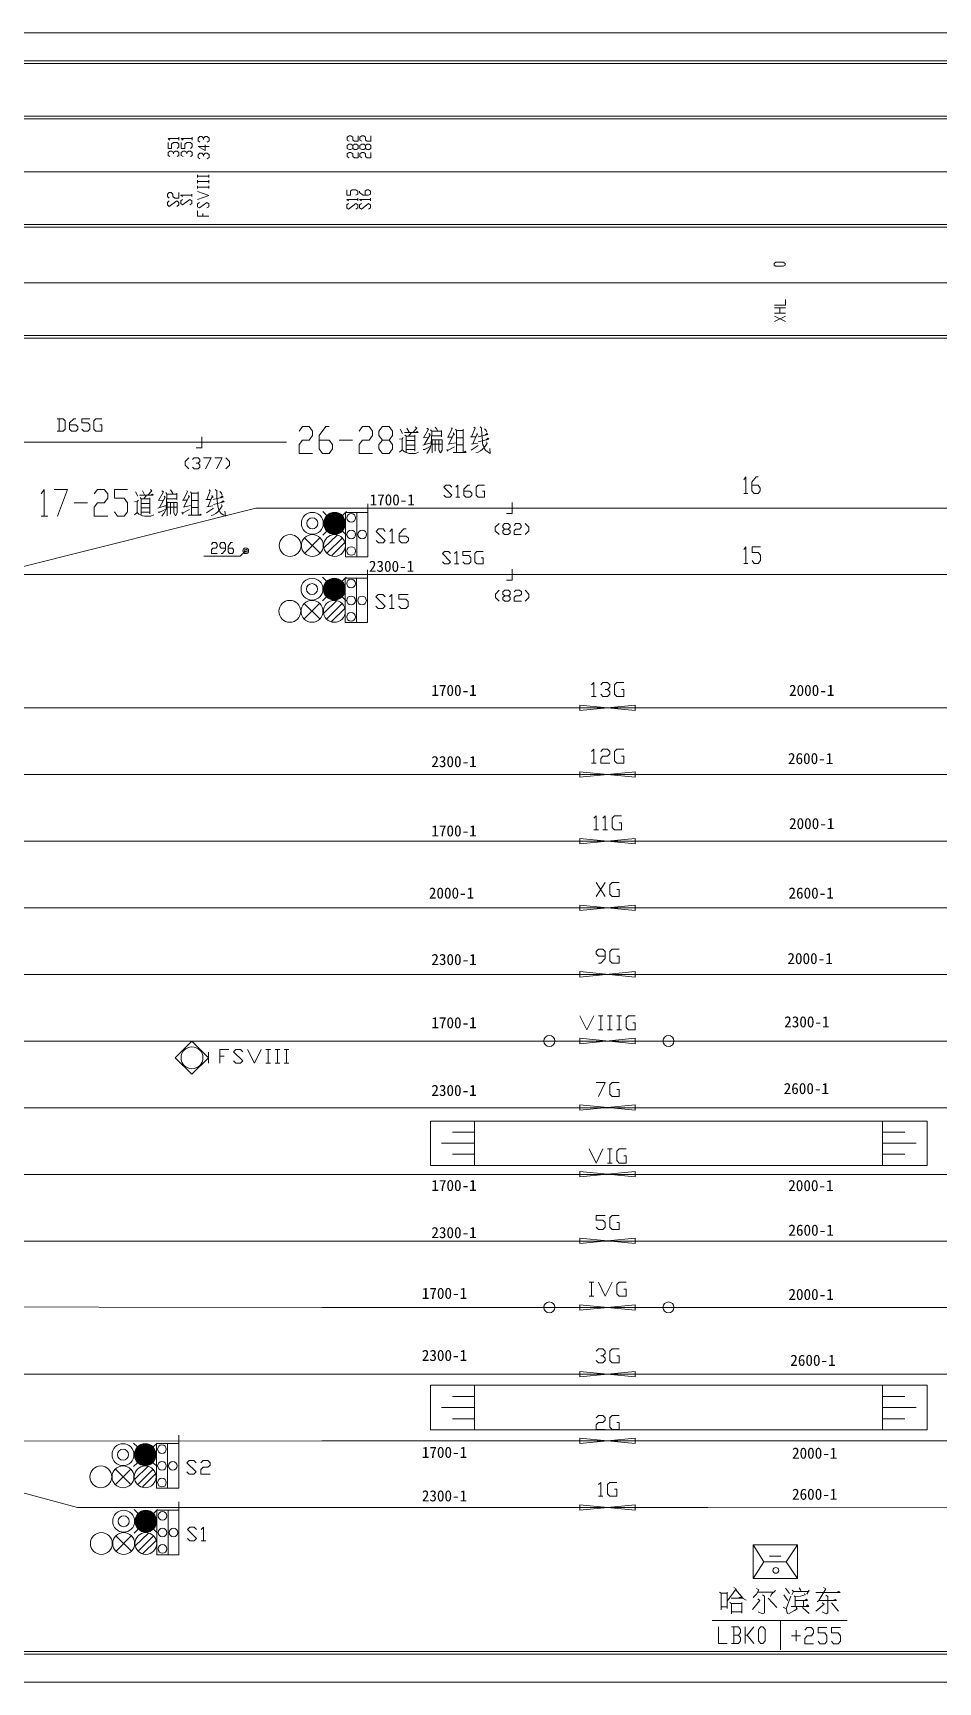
# Model space of a CAD drawing. Header units: millimetres. Extents: x 18 to 1853, y 466 to 763.
# Drawn here: x 687 to 850, y 466.2 to 763.2 of the extents above; entities that cross this region are included whole.
import ezdxf

# ---------------------------------------------------------------- set-up
doc = ezdxf.new("R2010")
doc.units = ezdxf.units.MM
doc.header["$MEASUREMENT"] = 0
doc.layers.add('1', color=7, linetype='Continuous')

msp = doc.modelspace()

# ---------------------------------------------------------------- linework, layer by layer
at = {"color": 255, "linetype": 'Continuous', "lineweight": 0}
for p, q in [((1852.6, 763.16), (18.35, 763.16)), ((18.35, 466.19), (1852.6, 466.19))]:
    msp.add_line(p, q, dxfattribs=at)
for points in [[(711.6, 743.88), (711.29, 744.14), (713.26, 744.14)], [(712.95, 742.37), (713.26, 742.63), (713.26, 743.15), (712.95, 743.41), (712.28, 743.41), (711.91, 743.15), (711.91, 742.37), (711.29, 742.37), (711.29, 743.41)], [(713.26, 743.88), (713.26, 744.4)], [(713.99, 743.88), (713.68, 744.14), (715.66, 744.14)], [(715.34, 742.37), (715.66, 742.63), (715.66, 743.15), (715.34, 743.41), (714.67, 743.41), (714.3, 743.15), (714.3, 742.37), (713.68, 742.37), (713.68, 743.41)], [(715.66, 743.88), (715.66, 744.4)], [(717.01, 743.51), (716.7, 743.72), (716.7, 744.24), (717.01, 744.5), (717.37, 744.5), (717.68, 744.24), (717.68, 743.98)], [(717.99, 742.99), (717.99, 742.01), (716.7, 742.73), (718.67, 742.73)], [(717.68, 744.24), (717.99, 744.5), (718.36, 744.5), (718.67, 744.24), (718.67, 743.72), (718.36, 743.51)], [(743.88, 743.67), (743.56, 743.88), (743.56, 744.4), (743.88, 744.66), (744.19, 744.66), (744.55, 744.4), (744.55, 743.88), (744.86, 743.67), (745.54, 743.67), (745.54, 744.66)], [(745.54, 742.37), (745.23, 742.16), (744.86, 742.16), (744.55, 742.37), (744.55, 742.89), (744.19, 743.15), (743.88, 743.15), (743.56, 742.89), (743.56, 742.37), (743.88, 742.16), (744.19, 742.16), (744.55, 742.37)], [(744.55, 742.89), (744.86, 743.15), (745.23, 743.15), (745.54, 742.89), (745.54, 742.37)], [(746.16, 743.67), (745.85, 743.88), (745.85, 744.4), (746.16, 744.66), (746.53, 744.66), (746.84, 744.4), (746.84, 743.88), (747.15, 743.67), (747.83, 743.67), (747.83, 744.66)], [(747.83, 742.37), (747.51, 742.16), (747.15, 742.16), (746.84, 742.37), (746.84, 742.89), (746.53, 743.15), (746.16, 743.15), (745.85, 742.89), (745.85, 742.37), (746.16, 742.16), (746.53, 742.16), (746.84, 742.37)], [(746.84, 742.89), (747.15, 743.15), (747.51, 743.15), (747.83, 742.89), (747.83, 742.37)], [(711.6, 740.91), (711.29, 741.12), (711.29, 741.64), (711.6, 741.9), (711.91, 741.9), (712.28, 741.64), (712.28, 741.38)], [(712.28, 741.64), (712.59, 741.9), (712.95, 741.9), (713.26, 741.64), (713.26, 741.12), (712.95, 740.91)], [(713.99, 740.91), (713.68, 741.12), (713.68, 741.64), (713.99, 741.9), (714.3, 741.9), (714.67, 741.64), (714.67, 741.38)], [(714.67, 741.64), (714.98, 741.9), (715.34, 741.9), (715.66, 741.64), (715.66, 741.12), (715.34, 740.91)], [(717.01, 740.5), (716.7, 740.76), (716.7, 741.23), (717.01, 741.49), (717.37, 741.49), (717.68, 741.23), (717.68, 740.97)], [(717.68, 741.23), (717.99, 741.49), (718.36, 741.49), (718.67, 741.23), (718.67, 740.76), (718.36, 740.5)], [(743.88, 740.65), (743.56, 740.91), (743.56, 741.38), (743.88, 741.64), (744.19, 741.64), (744.55, 741.38), (744.55, 740.91), (744.86, 740.65), (745.54, 740.65), (745.54, 741.64)], [(746.16, 740.65), (745.85, 740.91), (745.85, 741.38), (746.16, 741.64), (746.53, 741.64), (746.84, 741.38), (746.84, 740.91), (747.15, 740.65), (747.83, 740.65), (747.83, 741.64)], [(65.33, 738.16), (1837.58, 738.16), (65.33, 738.16)], [(716.59, 737.12), (716.59, 737.64)], [(716.59, 737.38), (718.62, 737.38)], [(716.59, 736.13), (716.59, 736.65)], [(718.62, 737.12), (718.62, 737.64)], [(718.62, 736.13), (718.62, 736.65)], [(711.5, 733.43), (711.19, 733.69), (711.19, 734.16), (711.5, 734.42), (711.86, 734.42), (712.17, 734.16), (712.17, 733.69), (712.54, 733.43), (713.21, 733.43), (713.21, 734.42)], [(713.89, 733.69), (713.58, 733.95), (715.6, 733.95)], [(715.6, 733.69), (715.6, 734.16)], [(716.59, 736.39), (718.62, 736.39)], [(716.59, 735.15), (716.59, 735.66)], [(716.59, 735.41), (718.62, 735.41)], [(716.59, 733.17), (718.62, 733.9), (716.59, 734.63)], [(718.62, 735.15), (718.62, 735.66)], [(745.12, 733.95), (745.49, 734.16), (745.49, 734.68), (745.12, 734.94), (744.45, 734.94), (744.14, 734.68), (744.14, 733.95), (743.46, 733.95), (743.46, 734.94)], [(746.79, 733.95), (746.79, 734.68), (747.1, 734.94), (747.41, 734.94), (747.77, 734.68), (747.77, 734.16), (747.41, 733.95), (746.42, 733.95), (745.75, 734.42), (745.75, 734.68)], [(712.85, 731.92), (713.21, 732.18), (713.21, 732.65), (712.85, 732.91), (711.5, 731.92), (711.19, 732.18), (711.19, 732.65), (711.5, 732.91)], [(715.24, 732.18), (715.6, 732.44), (715.6, 732.91), (715.24, 733.17), (713.89, 732.18), (713.58, 732.44), (713.58, 732.91), (713.89, 733.17)], [(718.25, 731.66), (718.62, 731.87), (718.62, 732.39), (718.25, 732.65), (716.95, 731.66), (716.59, 731.87), (716.59, 732.39), (716.95, 732.65)], [(718.62, 730.16), (716.59, 730.16), (716.59, 731.14)], [(717.58, 730.16), (717.58, 730.62)], [(743.77, 732.91), (743.46, 733.17), (745.49, 733.17)], [(745.12, 731.4), (745.49, 731.66), (745.49, 732.18), (745.12, 732.44), (743.77, 731.4), (743.46, 731.66), (743.46, 732.18), (743.77, 732.44)], [(745.49, 732.91), (745.49, 733.43)], [(746.11, 732.91), (745.75, 733.17), (747.77, 733.17)], [(747.41, 731.4), (747.77, 731.66), (747.77, 732.18), (747.41, 732.44), (746.11, 731.4), (745.75, 731.66), (745.75, 732.18), (746.11, 732.44)], [(747.77, 732.91), (747.77, 733.43)], [(822.41, 721.37), (822.09, 721.16), (820.74, 721.16), (820.43, 721.37), (820.43, 721.63), (820.74, 721.89), (822.09, 721.89), (822.41, 721.63), (822.41, 721.37)], [(65.33, 718.15), (1837.58, 718.15), (65.33, 718.15)], [(820.48, 714.15), (822.51, 714.15), (822.51, 715.19)], [(820.48, 713.68), (822.51, 713.68)], [(821.47, 712.69), (821.47, 713.68)], [(822.51, 712.69), (820.48, 712.69)], [(822.51, 711.19), (820.48, 712.17)], [(820.48, 711.19), (822.51, 712.17)], [(691.33, 691.44), (692.42, 691.44), (692.79, 691.8), (692.79, 693.31), (692.42, 693.67), (691.33, 693.67)], [(691.7, 693.67), (691.7, 691.44)], [(693.57, 692.58), (694.66, 692.58), (695.02, 692.22), (695.02, 691.8), (694.66, 691.44), (693.93, 691.44), (693.57, 691.8), (693.57, 692.94), (694.3, 693.67), (694.66, 693.67)], [(695.75, 691.8), (696.11, 691.44), (696.84, 691.44), (697.21, 691.8), (697.21, 692.58), (696.84, 692.94), (695.75, 692.94), (695.75, 693.67), (697.21, 693.67)], [(699.02, 692.58), (699.39, 692.58), (699.39, 691.44), (698.3, 691.44), (697.93, 691.8), (697.93, 693.31), (698.3, 693.67), (699.39, 693.67)], [(734.89, 691.44), (735.51, 692.27), (736.7, 692.27), (737.33, 691.44), (737.33, 690.66), (736.7, 689.83), (735.51, 689.83), (734.89, 689.05), (734.89, 687.43), (737.33, 687.43)], [(738.52, 689.83), (740.29, 689.83), (740.91, 689.05), (740.91, 688.27), (740.29, 687.43), (739.1, 687.43), (738.52, 688.27), (738.52, 690.66), (739.72, 692.27), (740.29, 692.27)], [(745.7, 691.44), (746.32, 692.27), (747.51, 692.27), (748.09, 691.44), (748.09, 690.66), (747.51, 689.83), (746.32, 689.83), (745.7, 689.05), (745.7, 687.43), (748.09, 687.43)], [(749.91, 687.43), (749.28, 688.27), (749.28, 689.05), (749.91, 689.83), (751.1, 689.83), (751.72, 690.66), (751.72, 691.44), (751.1, 692.27), (749.91, 692.27), (749.28, 691.44), (749.28, 690.66), (749.91, 689.83)], [(754.32, 692.01), (754.74, 691.28)], [(755.78, 692.22), (756.09, 692.01), (755.36, 691.23)], [(757.91, 692.01), (758.17, 691.8), (757.29, 690.24), (758.17, 690.29)], [(759.42, 692.16), (759.68, 691.8), (759.83, 691.49)], [(762.33, 692.06), (762.43, 691.85), (761.7, 690.35)], [(766.38, 692.16), (766.59, 692.01), (765.96, 690.4)], [(767.47, 692.22), (767.73, 692.01), (767.78, 690.86), (767.89, 689.77), (767.94, 689.36), (767.99, 688.99), (768.15, 688.68), (768.3, 688.27), (768.51, 687.95), (768.93, 687.64), (769.29, 687.43), (769.24, 688.32)], [(562.91, 689.46), (732.65, 689.46)], [(717.37, 690.45), (717.37, 688.47)], [(727.25, 689.46), (727.25, 689.46)], [(742.11, 689.83), (744.5, 689.83)], [(751.1, 689.83), (751.72, 689.05), (751.72, 688.27), (751.1, 687.43), (749.91, 687.43)], [(753.65, 690.29), (753.44, 690.09), (753.44, 688.11), (752.97, 687.64)], [(752.97, 690.03), (753.44, 690.09)], [(753.08, 691.8), (753.54, 691.02)], [(753.86, 691.23), (756.35, 691.23), (756.14, 691.38), (755.93, 691.23)], [(753.96, 690.76), (754.17, 690.55), (754.17, 687.69)], [(754.17, 690.55), (755.73, 690.55)], [(754.17, 689.77), (755.73, 689.77)], [(755.15, 691.23), (754.58, 690.55)], [(755.73, 690.76), (755.73, 687.85)], [(757.18, 688.94), (758.64, 689.36)], [(758.27, 691.02), (758.48, 690.81), (757.39, 688.99)], [(758.79, 691.44), (758.74, 689.88), (758.69, 689.46), (758.69, 689.05), (758.58, 688.68), (758.48, 688.37), (758.22, 687.9), (758.01, 687.59), (757.91, 687.43)], [(758.58, 691.7), (758.79, 691.44), (760.56, 691.44)], [(758.74, 690.03), (758.84, 689.88), (758.84, 687.54)], [(758.79, 690.61), (760.56, 690.61)], [(758.84, 689.88), (760.66, 689.88), (760.66, 688.01), (760.35, 687.54), (760.04, 688.01)], [(758.84, 689.1), (760.66, 689.1)], [(759.42, 689.88), (759.42, 687.85)], [(760.04, 689.88), (760.04, 688.11)], [(760.56, 691.59), (760.56, 690.45)], [(761.6, 690.35), (762.43, 690.35)], [(761.75, 689.1), (763.05, 689.36)], [(762.74, 690.97), (761.86, 689.1)], [(762.64, 691.18), (762.85, 690.81)], [(763.05, 691.8), (763.21, 691.59), (763.21, 687.59)], [(763.21, 691.59), (764.41, 691.59)], [(763.21, 690.24), (764.41, 690.24)], [(764.41, 688.99), (763.21, 688.99)], [(764.41, 691.8), (764.41, 687.59)], [(765.76, 690.4), (766.74, 690.45)], [(765.96, 689.1), (767.06, 689.31)], [(766.95, 690.97), (766.17, 689.15)], [(768.62, 689.51), (768.77, 689.31), (768.46, 688.79), (768.2, 688.53), (767.94, 688.21), (767.58, 687.9), (767.16, 687.69), (766.74, 687.54)], [(766.9, 691.12), (767.06, 690.76)], [(767.11, 690.45), (768.88, 690.86), (768.67, 691.02), (768.41, 690.76)], [(767.11, 689.51), (769.08, 689.98), (768.88, 690.19), (768.51, 689.83)], [(768.3, 691.85), (768.56, 691.59), (768.72, 691.28)], [(715.03, 686.66), (714.36, 685.98), (714.36, 685.3), (715.03, 684.68)], [(715.71, 686.34), (716.02, 686.66), (716.7, 686.66), (717.01, 686.34), (717.01, 685.98), (716.7, 685.67), (716.38, 685.67)], [(717.37, 688.47), (716.38, 688.47)], [(717.68, 686.66), (719.03, 686.66), (718.05, 684.68)], [(719.71, 686.66), (721.01, 686.66), (720.02, 684.68)], [(721.68, 686.66), (722.36, 685.98), (722.36, 685.3), (721.68, 684.68)], [(753.44, 688.11), (753.75, 687.85), (754.01, 687.64), (754.37, 687.54), (754.74, 687.43), (755.88, 687.43), (756.4, 687.64)], [(754.17, 688.94), (755.73, 688.94)], [(754.17, 688.16), (755.73, 688.16)], [(757.75, 688.27), (757.23, 688.16), (757.39, 688.06), (758.48, 688.68)], [(761.5, 688.16), (761.7, 687.85)], [(761.6, 687.95), (762.85, 688.63)], [(762.64, 687.59), (764.98, 687.59), (764.82, 687.85), (764.61, 687.59)], [(765.86, 688.01), (767.11, 688.89)], [(716.7, 685.67), (717.01, 685.3), (717.01, 684.99), (716.7, 684.68), (716.02, 684.68), (715.71, 684.99)], [(814.97, 682.71), (815.34, 683.23), (815.34, 680.21)], [(816.43, 681.72), (817.57, 681.72), (817.94, 681.2), (817.94, 680.73), (817.57, 680.21), (816.85, 680.21), (816.43, 680.73), (816.43, 682.24), (817.21, 683.23), (817.57, 683.23)], [(688.42, 680.16), (688.99, 680.94), (688.99, 676.16)], [(690.81, 680.94), (693.2, 680.94), (691.38, 676.16)], [(697.99, 680.16), (698.61, 680.94), (699.8, 680.94), (700.43, 680.16), (700.43, 679.38), (699.8, 678.55), (698.61, 678.55), (697.99, 677.77), (697.99, 676.16), (700.43, 676.16)], [(701.62, 676.94), (702.19, 676.16), (703.39, 676.16), (704.01, 676.94), (704.01, 678.55), (703.39, 679.38), (701.62, 679.38), (701.62, 680.94), (704.01, 680.94)], [(705.42, 680.52), (705.83, 679.74)], [(706.14, 679.95), (708.64, 679.95), (708.48, 680.11), (708.22, 679.95)], [(706.66, 680.68), (707.03, 680)], [(708.12, 680.94), (708.38, 680.68), (707.65, 679.95)], [(710.2, 680.68), (710.46, 680.52), (709.57, 678.96), (710.46, 679.02)], [(711.08, 680.11), (711.03, 678.6), (711.03, 678.18), (710.98, 677.77), (710.93, 677.4), (710.77, 677.04), (710.51, 676.62), (710.3, 676.31), (710.2, 676.16)], [(710.87, 680.42), (711.08, 680.11), (712.9, 680.11)], [(711.71, 680.89), (711.97, 680.52), (712.17, 680.21)], [(712.9, 680.26), (712.9, 679.12)], [(714.67, 680.78), (714.77, 680.52), (714.04, 679.02)], [(715.34, 680.52), (715.5, 680.26), (715.5, 676.31)], [(715.5, 680.26), (716.7, 680.26)], [(716.7, 680.52), (716.7, 676.31)], [(718.67, 680.89), (718.88, 680.68), (718.25, 679.12)], [(719.76, 680.94), (720.07, 680.68), (720.07, 679.54), (720.18, 678.44), (720.23, 678.03), (720.33, 677.72), (720.44, 677.35), (720.64, 676.94), (720.8, 676.68), (721.22, 676.36), (721.63, 676.16), (721.53, 677.04)], [(720.64, 680.57), (720.9, 680.26), (721.01, 679.95)], [(760.93, 679.91), (761.29, 679.55), (762.02, 679.55), (762.38, 679.91), (760.93, 681.36), (761.29, 681.73), (762.02, 681.73), (762.38, 681.36)], [(763.11, 681.36), (763.47, 681.73), (763.47, 679.55)], [(764.57, 680.64), (765.66, 680.64), (766.02, 680.27), (766.02, 679.91), (765.66, 679.55), (764.93, 679.55), (764.57, 679.91), (764.57, 681), (765.29, 681.73), (765.66, 681.73)], [(767.89, 680.64), (768.26, 680.64), (768.26, 679.55), (767.16, 679.55), (766.8, 679.91), (766.8, 681.36), (767.16, 681.73), (768.26, 681.73)], [(814.97, 680.21), (815.7, 680.21)], [(683.59, 666.65), (727.09, 677.61)], [(694.4, 678.55), (696.79, 678.55)], [(705.99, 679.02), (705.73, 678.81), (705.73, 676.83), (705.26, 676.36)], [(705.26, 678.7), (705.73, 678.81)], [(706.25, 679.48), (706.46, 679.28), (706.46, 676.42)], [(706.46, 679.28), (708.02, 679.28)], [(706.46, 678.44), (708.02, 678.44)], [(706.46, 677.66), (708.02, 677.66)], [(707.44, 679.95), (706.92, 679.28)], [(708.02, 679.43), (708.02, 676.57)], [(709.47, 677.61), (710.93, 678.08)], [(710.09, 676.99), (709.52, 676.88), (709.68, 676.78), (710.77, 677.35)], [(710.61, 679.74), (710.77, 679.54), (709.73, 677.72)], [(711.03, 678.76), (711.13, 678.6), (711.13, 676.21)], [(711.08, 679.28), (712.85, 679.28)], [(711.13, 678.6), (712.95, 678.6), (712.95, 676.73), (712.64, 676.21), (712.33, 676.73)], [(711.13, 677.77), (712.95, 677.77)], [(711.71, 678.6), (711.71, 676.52)], [(712.33, 678.6), (712.33, 676.83)], [(713.89, 679.02), (714.72, 679.02)], [(713.89, 676.68), (715.14, 677.35)], [(714.1, 677.77), (715.34, 678.08)], [(715.08, 679.69), (714.15, 677.82)], [(714.98, 679.85), (715.14, 679.54)], [(715.5, 678.96), (716.7, 678.96)], [(716.7, 677.72), (715.5, 677.72)], [(718.1, 679.12), (719.03, 679.12)], [(718.2, 676.73), (719.45, 677.61)], [(718.25, 677.82), (719.35, 678.03)], [(719.24, 679.69), (718.51, 677.87)], [(720.9, 678.24), (721.06, 678.03), (720.75, 677.51), (720.49, 677.2), (720.23, 676.94), (719.87, 676.62), (719.45, 676.36), (719.03, 676.26)], [(719.19, 679.85), (719.4, 679.48)], [(719.4, 679.12), (721.22, 679.54), (721.01, 679.74), (720.7, 679.43)], [(719.45, 678.24), (721.37, 678.7), (721.22, 678.91), (720.8, 678.55)], [(727.09, 677.61), (727.09, 677.61)], [(727.09, 677.61), (753.7, 677.61)], [(747.25, 678.34), (747.25, 678.34)], [(747.25, 676.36), (747.25, 678.34)], [(753.7, 677.61), (957.17, 677.61)], [(763.11, 679.55), (763.84, 679.55)], [(773.24, 678.6), (773.24, 676.62)], [(790.44, 677.61), (790.44, 677.61)], [(688.42, 676.16), (689.62, 676.16)], [(705.73, 676.83), (706.04, 676.52), (706.35, 676.36), (706.66, 676.21), (707.03, 676.16), (708.22, 676.16), (708.74, 676.36)], [(706.46, 676.88), (708.02, 676.88)], [(713.78, 676.88), (713.99, 676.52)], [(714.93, 676.31), (717.27, 676.31), (717.16, 676.52), (716.95, 676.31)], [(739.15, 676.99), (739.87, 676.26)], [(743.41, 676.99), (742.68, 676.26)], [(743.25, 668.83), (743.25, 676.83)], [(743.25, 676.83), (745.28, 676.83)], [(745.28, 676.83), (747.25, 676.83)], [(745.28, 668.83), (745.28, 676.83)], [(745.28, 676.83), (745.28, 668.83)], [(747.25, 676.83), (747.25, 668.83)], [(770.9, 674.81), (770.23, 674.18), (770.23, 673.51), (770.9, 672.83)], [(771.89, 672.83), (771.58, 673.14), (771.58, 673.51), (771.89, 673.82), (772.57, 673.82), (772.93, 674.18), (772.93, 674.49), (772.57, 674.81), (771.89, 674.81), (771.58, 674.49), (771.58, 674.18), (771.89, 673.82)], [(773.24, 676.62), (772.25, 676.62)], [(773.6, 674.49), (773.92, 674.81), (774.59, 674.81), (774.9, 674.49), (774.9, 674.18), (774.59, 673.82), (773.92, 673.82), (773.6, 673.51), (773.6, 672.83), (774.9, 672.83)], [(775.58, 674.81), (776.26, 674.18), (776.26, 673.51), (775.58, 672.83)], [(719.09, 671.06), (719.35, 671.38), (719.87, 671.38), (720.13, 671.06), (720.13, 670.7), (719.87, 670.39), (719.35, 670.39), (719.09, 670.08), (719.09, 669.4), (720.13, 669.4)], [(720.85, 669.4), (721.11, 669.4), (721.63, 670.08), (721.63, 671.06), (721.37, 671.38), (720.85, 671.38), (720.59, 671.06), (720.59, 670.7), (720.85, 670.39), (721.63, 670.39)], [(722.1, 670.39), (722.88, 670.39), (723.09, 670.08), (723.09, 669.71), (722.88, 669.4), (722.36, 669.4), (722.1, 669.71), (722.1, 670.7), (722.62, 671.38), (722.88, 671.38)], [(735.87, 672.26), (738.68, 669.5)], [(738.63, 672.26), (735.92, 669.5)], [(739.87, 673.45), (739.15, 672.73)], [(742.68, 673.45), (743.41, 672.73)], [(748.76, 671.74), (749.18, 671.32), (750.01, 671.32), (750.42, 671.74), (748.76, 673.4), (749.18, 673.87), (750.01, 673.87), (750.42, 673.4)], [(751.26, 673.4), (751.67, 673.87), (751.67, 671.32)], [(751.26, 671.32), (752.09, 671.32)], [(752.92, 672.57), (754.17, 672.57), (754.58, 672.16), (754.58, 671.74), (754.17, 671.32), (753.34, 671.32), (752.92, 671.74), (752.92, 672.99), (753.75, 673.87), (754.17, 673.87)], [(772.57, 673.82), (772.93, 673.51), (772.93, 673.14), (772.57, 672.83), (771.89, 672.83)], [(724.28, 668.93), (717.73, 668.93)], [(725.27, 669.92), (724.28, 668.93)], [(745.28, 668.83), (743.25, 668.83)], [(747.25, 668.83), (745.28, 668.83)], [(760.72, 667.9), (761.08, 667.54), (761.81, 667.54), (762.17, 667.9), (760.72, 669.41), (761.08, 669.78), (761.81, 669.78), (762.17, 669.41)], [(762.9, 669.41), (763.27, 669.78), (763.27, 667.54)], [(764.36, 667.9), (764.72, 667.54), (765.45, 667.54), (765.81, 667.9), (765.81, 668.63), (765.45, 669.05), (764.36, 669.05), (764.36, 669.78), (765.81, 669.78)], [(767.68, 668.63), (768.05, 668.63), (768.05, 667.54), (766.9, 667.54), (766.54, 667.9), (766.54, 669.41), (766.9, 669.78), (768.05, 669.78)], [(814.97, 670.13), (815.34, 670.65), (815.34, 667.63)], [(816.48, 668.15), (816.85, 667.63), (817.57, 667.63), (817.99, 668.15), (817.99, 669.14), (817.57, 669.61), (816.48, 669.61), (816.48, 670.65), (817.99, 670.65)], [(682.08, 665.61), (753.7, 665.61)], [(747.2, 666.49), (747.2, 666.49)], [(747.2, 664.52), (747.2, 666.49)], [(753.7, 665.61), (991.06, 665.61)], [(762.9, 667.54), (763.63, 667.54)], [(773.24, 666.59), (773.24, 664.62)], [(790.44, 665.61), (790.44, 665.61)], [(814.97, 667.63), (815.7, 667.63)], [(739.1, 665.14), (739.82, 664.41)], [(743.36, 665.14), (742.63, 664.41)], [(743.2, 656.98), (743.2, 664.98)], [(743.2, 664.98), (745.23, 664.98)], [(745.23, 664.98), (747.2, 664.98)], [(745.23, 656.98), (745.23, 664.98)], [(745.23, 664.98), (745.23, 656.98)], [(747.2, 664.98), (747.2, 656.98)], [(770.95, 662.8), (770.28, 662.12), (770.28, 661.5), (770.95, 660.83)], [(771.94, 660.83), (771.58, 661.14), (771.58, 661.5), (771.94, 661.81), (772.62, 661.81), (772.93, 662.12), (772.93, 662.49), (772.62, 662.8), (771.94, 662.8), (771.58, 662.49), (771.58, 662.12), (771.94, 661.81)], [(773.24, 664.62), (772.25, 664.62)], [(773.6, 662.49), (773.92, 662.8), (774.59, 662.8), (774.96, 662.49), (774.96, 662.12), (774.59, 661.81), (773.92, 661.81), (773.6, 661.5), (773.6, 660.83), (774.96, 660.83)], [(775.58, 662.8), (776.26, 662.12), (776.26, 661.5), (775.58, 660.83)], [(735.82, 660.41), (738.63, 657.65)], [(738.58, 660.41), (735.87, 657.71)], [(739.82, 661.6), (739.1, 660.88)], [(742.63, 661.6), (743.36, 660.88)], [(748.71, 659.94), (749.13, 659.53), (749.96, 659.53), (750.37, 659.94), (748.71, 661.6), (749.13, 662.02), (749.96, 662.02), (750.37, 661.6)], [(751.2, 661.6), (751.62, 662.02), (751.62, 659.53)], [(751.2, 659.53), (752.04, 659.53)], [(752.87, 659.94), (753.28, 659.53), (754.11, 659.53), (754.53, 659.94), (754.53, 660.77), (754.11, 661.19), (752.87, 661.19), (752.87, 662.02), (754.53, 662.02)], [(772.62, 661.81), (772.93, 661.5), (772.93, 661.14), (772.62, 660.83), (771.94, 660.83)], [(745.23, 656.98), (743.2, 656.98)], [(747.2, 656.98), (745.23, 656.98)], [(787.53, 645.75), (787.95, 646.17), (787.95, 643.67)], [(789.2, 645.75), (789.61, 646.17), (790.44, 646.17), (790.86, 645.75), (790.86, 645.34), (790.44, 644.92), (790.03, 644.92)], [(790.44, 644.92), (790.86, 644.51), (790.86, 644.09), (790.44, 643.67), (789.61, 643.67), (789.2, 644.09)], [(792.94, 644.92), (793.35, 644.92), (793.35, 643.67), (792.11, 643.67), (791.69, 644.09), (791.69, 645.75), (792.11, 646.17), (793.35, 646.17)], [(623.87, 641.65), (753.7, 641.65)], [(753.7, 641.65), (1038.4, 641.65)], [(785.45, 641.13), (785.45, 642.12)], [(785.45, 642.12), (795.43, 641.13)], [(795.43, 642.12), (785.45, 641.13)], [(787.53, 643.67), (788.36, 643.67)], [(790.44, 641.65), (790.44, 641.65)], [(795.43, 641.13), (795.43, 642.12)], [(787.53, 633.75), (787.95, 634.16), (787.95, 631.67)], [(789.2, 633.75), (789.61, 634.16), (790.44, 634.16), (790.86, 633.75), (790.86, 633.33), (790.44, 632.92), (789.61, 632.92), (789.2, 632.5), (789.2, 631.67), (790.86, 631.67)], [(792.94, 632.92), (793.35, 632.92), (793.35, 631.67), (792.11, 631.67), (791.69, 632.08), (791.69, 633.75), (792.11, 634.16), (793.35, 634.16)], [(668, 629.64), (753.7, 629.64)], [(753.7, 629.64), (1074.32, 629.64)], [(785.45, 629.12), (785.45, 630.11)], [(785.45, 630.11), (795.43, 629.12)], [(795.43, 630.11), (785.45, 629.12)], [(787.53, 631.67), (788.36, 631.67)], [(790.44, 629.64), (790.44, 629.64)], [(795.43, 629.12), (795.43, 630.11)], [(787.95, 621.74), (788.36, 622.16), (788.36, 619.66)], [(789.61, 621.74), (790.03, 622.16), (790.03, 619.66)], [(792.52, 620.91), (792.94, 620.91), (792.94, 619.66), (791.69, 619.66), (791.28, 620.08), (791.28, 621.74), (791.69, 622.16), (792.94, 622.16)], [(785.45, 617.12), (785.45, 618.1)], [(785.45, 618.1), (795.43, 617.12)], [(795.43, 618.1), (785.45, 617.12)], [(787.95, 619.66), (788.78, 619.66)], [(789.61, 619.66), (790.44, 619.66)], [(795.43, 617.12), (795.43, 618.1)], [(629.43, 617.64), (753.7, 617.64)], [(753.7, 617.64), (1108.98, 617.64)], [(790.44, 617.64), (790.44, 617.64)], [(788.36, 607.66), (790.03, 610.15)], [(788.36, 610.15), (790.03, 607.66)], [(792.11, 608.9), (792.52, 608.9), (792.52, 607.66), (791.28, 607.66), (790.86, 608.07), (790.86, 609.74), (791.28, 610.15), (792.52, 610.15)], [(785.45, 605.11), (785.45, 606.1)], [(785.45, 606.1), (795.43, 605.11)], [(795.43, 606.1), (785.45, 605.11)], [(795.43, 605.11), (795.43, 606.1)], [(790.44, 605.63), (790.44, 605.63)], [(788.78, 595.65), (789.2, 595.65), (790.03, 596.48), (790.03, 597.73), (789.61, 598.15), (788.78, 598.15), (788.36, 597.73), (788.36, 597.32), (788.78, 596.9), (790.03, 596.9)], [(792.11, 596.9), (792.52, 596.9), (792.52, 595.65), (791.28, 595.65), (790.86, 596.07), (790.86, 597.73), (791.28, 598.15), (792.52, 598.15)], [(785.45, 593.11), (785.45, 594.14)], [(785.45, 594.14), (795.43, 593.11)], [(795.43, 594.14), (785.45, 593.11)], [(795.43, 593.11), (795.43, 594.14)], [(534.12, 593.63), (753.7, 593.63)], [(753.7, 593.63), (1096.97, 593.63)], [(790.44, 593.63), (790.44, 593.63)], [(785.45, 586.14), (786.7, 583.65), (787.95, 586.14)], [(788.78, 586.14), (789.61, 586.14)], [(789.2, 586.14), (789.2, 583.65)], [(790.44, 586.14), (791.28, 586.14)], [(790.86, 586.14), (790.86, 583.65)], [(792.11, 586.14), (792.94, 586.14)], [(792.52, 586.14), (792.52, 583.65)], [(795.02, 584.89), (795.43, 584.89), (795.43, 583.65), (794.19, 583.65), (793.77, 584.06), (793.77, 585.73), (794.19, 586.14), (795.43, 586.14)], [(795.43, 582.14), (785.45, 581.1)], [(785.45, 582.14), (795.43, 581.1)], [(785.45, 581.1), (785.45, 582.14)], [(788.78, 583.65), (789.61, 583.65)], [(790.44, 583.65), (791.28, 583.65)], [(792.11, 583.65), (792.94, 583.65)], [(795.43, 581.1), (795.43, 582.14)], [(712.59, 578.61), (715.6, 581.62)], [(715.6, 581.62), (718.57, 578.61)], [(718.57, 579.64), (718.57, 579.64)], [(718.57, 577.62), (718.57, 579.64)], [(720.59, 577.62), (720.59, 580.11), (722.26, 580.11)], [(723.09, 578.03), (723.5, 577.62), (724.33, 577.62), (724.75, 578.03), (723.09, 579.7), (723.5, 580.11), (724.33, 580.11), (724.75, 579.7)], [(725.58, 580.11), (726.83, 577.62), (728.08, 580.11)], [(728.91, 580.11), (729.74, 580.11)], [(729.32, 580.11), (729.32, 577.62)], [(730.57, 580.11), (731.4, 580.11)], [(730.99, 580.11), (730.99, 577.62)], [(732.23, 580.11), (733.07, 580.11)], [(732.65, 580.11), (732.65, 577.62)], [(790.44, 581.62), (790.44, 581.62)], [(715.6, 575.64), (712.59, 578.61)], [(718.57, 578.61), (715.6, 575.64)], [(720.59, 578.87), (721.42, 578.87)], [(728.91, 577.62), (729.74, 577.62)], [(730.57, 577.62), (731.4, 577.62)], [(732.23, 577.62), (733.07, 577.62)], [(788.36, 574.14), (790.03, 574.14), (788.78, 571.64)], [(792.11, 572.89), (792.52, 572.89), (792.52, 571.64), (791.28, 571.64), (790.86, 572.06), (790.86, 573.72), (791.28, 574.14), (792.52, 574.14)], [(573.56, 569.61), (753.7, 569.61)], [(753.7, 569.61), (921.36, 569.61)], [(785.45, 569.15), (785.45, 570.13)], [(785.45, 570.13), (795.43, 569.15)], [(795.43, 570.13), (785.45, 569.15)], [(790.44, 569.61), (790.44, 569.61)], [(795.43, 569.15), (795.43, 570.13)], [(787.12, 562.18), (788.36, 559.64), (789.61, 562.18)], [(790.44, 562.18), (791.28, 562.18)], [(790.86, 562.18), (790.86, 559.64)], [(793.35, 560.93), (793.77, 560.93), (793.77, 559.64), (792.52, 559.64), (792.11, 560.1), (792.11, 561.77), (792.52, 562.18), (793.77, 562.18)], [(790.44, 559.64), (791.28, 559.64)], [(785.45, 557.14), (785.45, 558.13)], [(785.45, 558.13), (795.43, 557.14)], [(795.43, 558.13), (785.45, 557.14)], [(790.44, 557.61), (790.44, 557.61)], [(795.43, 557.14), (795.43, 558.13)], [(788.36, 548.1), (788.78, 547.68), (789.61, 547.68), (790.03, 548.1), (790.03, 548.93), (789.61, 549.34), (788.36, 549.34), (788.36, 550.18), (790.03, 550.18)], [(792.11, 548.93), (792.52, 548.93), (792.52, 547.68), (791.28, 547.68), (790.86, 548.1), (790.86, 549.76), (791.28, 550.18), (792.52, 550.18)], [(603.6, 545.6), (738.99, 545.6)], [(738.99, 545.6), (748.97, 545.6)], [(748.97, 545.6), (753.7, 545.6)], [(753.7, 545.6), (798.5, 545.6)], [(785.45, 545.14), (785.45, 546.12)], [(785.45, 546.12), (795.43, 545.14)], [(795.43, 546.12), (785.45, 545.14)], [(790.44, 545.6), (790.44, 545.6)], [(795.43, 545.14), (795.43, 546.12)], [(798.5, 545.6), (808.48, 545.6)], [(808.48, 545.6), (972.35, 545.6)], [(787.12, 538.17), (787.95, 538.17)], [(787.53, 538.17), (787.53, 535.68)], [(788.78, 538.17), (790.03, 535.68), (791.28, 538.17)], [(793.35, 536.92), (793.77, 536.92), (793.77, 535.68), (792.52, 535.68), (792.11, 536.09), (792.11, 537.76), (792.52, 538.17), (793.77, 538.17)], [(787.12, 535.68), (787.95, 535.68)], [(795.43, 534.12), (785.45, 533.13)], [(785.45, 534.12), (795.43, 533.13)], [(785.45, 533.13), (785.45, 534.12)], [(790.44, 533.65), (790.44, 533.65)], [(795.43, 533.13), (795.43, 534.12)], [(788.36, 525.75), (788.78, 526.17), (789.61, 526.17), (790.03, 525.75), (790.03, 525.33), (789.61, 524.92), (789.2, 524.92)], [(792.11, 524.92), (792.52, 524.92), (792.52, 523.67), (791.28, 523.67), (790.86, 524.09), (790.86, 525.75), (791.28, 526.17), (792.52, 526.17)], [(789.61, 524.92), (790.03, 524.5), (790.03, 524.09), (789.61, 523.67), (788.78, 523.67), (788.36, 524.09)], [(627.77, 521.64), (738.99, 521.64)], [(738.99, 521.64), (748.97, 521.64)], [(748.97, 521.64), (753.7, 521.64)], [(753.7, 521.64), (798.5, 521.64)], [(785.45, 521.12), (785.45, 522.11)], [(785.45, 522.11), (795.43, 521.12)], [(795.43, 522.11), (785.45, 521.12)], [(790.44, 521.64), (790.44, 521.64)], [(795.43, 521.12), (795.43, 522.11)], [(798.5, 521.64), (808.48, 521.64)], [(808.48, 521.64), (943.24, 521.64)], [(788.36, 513.74), (788.78, 514.16), (789.61, 514.16), (790.03, 513.74), (790.03, 513.33), (789.61, 512.91), (788.78, 512.91), (788.36, 512.5), (788.36, 511.67), (790.03, 511.67)], [(792.11, 512.91), (792.52, 512.91), (792.52, 511.67), (791.28, 511.67), (790.86, 512.08), (790.86, 513.74), (791.28, 514.16), (792.52, 514.16)], [(650.85, 509.59), (738.99, 509.64)], [(653.91, 508.65), (694.97, 497.63)], [(705.05, 509.22), (705.78, 508.55)], [(709.32, 509.22), (708.59, 508.55)], [(709.21, 501.11), (709.21, 509.12)], [(709.21, 509.12), (711.19, 509.12)], [(711.19, 509.12), (713.21, 509.12)], [(711.19, 501.11), (711.19, 509.12)], [(711.19, 509.12), (711.19, 501.11)], [(713.21, 510.63), (713.21, 510.63)], [(713.21, 508.6), (713.21, 510.63)], [(713.21, 509.12), (713.21, 501.11)], [(738.99, 509.64), (748.97, 509.64)], [(748.97, 509.64), (753.7, 509.64)], [(753.7, 509.64), (798.5, 509.64)], [(785.45, 509.12), (785.45, 510.11)], [(785.45, 510.11), (795.43, 509.12)], [(795.43, 510.11), (785.45, 509.12)], [(790.44, 509.64), (790.44, 509.64)], [(795.43, 509.12), (795.43, 510.11)], [(798.5, 509.64), (808.48, 509.64)], [(808.48, 509.64), (932.74, 509.64)], [(705.78, 505.69), (705.05, 505.01)], [(708.59, 505.69), (709.32, 505.01)], [(714.67, 504.03), (715.08, 503.61), (715.92, 503.61), (716.33, 504.03), (714.67, 505.69), (715.08, 506.1), (715.92, 506.1), (716.33, 505.69)], [(717.21, 505.69), (717.63, 506.1), (718.46, 506.1), (718.88, 505.69), (718.88, 505.27), (718.46, 504.86), (717.63, 504.86), (717.21, 504.44), (717.21, 503.61), (718.88, 503.61)], [(701.83, 504.55), (704.59, 501.79)], [(704.53, 504.49), (701.83, 501.79)], [(788.78, 501.74), (789.2, 502.15), (789.2, 499.66)], [(791.69, 500.91), (792.11, 500.91), (792.11, 499.66), (790.86, 499.66), (790.44, 500.08), (790.44, 501.74), (790.86, 502.15), (792.11, 502.15)], [(711.19, 501.11), (709.21, 501.11)], [(713.21, 501.11), (711.19, 501.11)], [(788.78, 499.66), (789.61, 499.66)], [(694.97, 497.63), (694.97, 497.63)], [(694.97, 497.63), (738.99, 497.63)], [(705.16, 497.27), (705.88, 496.54)], [(709.42, 497.27), (708.69, 496.54)], [(709.26, 489.11), (709.26, 497.11)], [(709.26, 497.11), (711.29, 497.11)], [(711.29, 497.11), (713.26, 497.11)], [(711.29, 489.11), (711.29, 497.11)], [(711.29, 497.11), (711.29, 489.11)], [(713.26, 498.62), (713.26, 498.62)], [(713.26, 496.65), (713.26, 498.62)], [(713.26, 497.11), (713.26, 489.11)], [(738.99, 497.63), (748.97, 497.63)], [(748.97, 497.63), (753.7, 497.63)], [(753.7, 497.63), (798.5, 497.63)], [(785.45, 497.11), (785.45, 498.1)], [(785.45, 498.1), (795.43, 497.11)], [(795.43, 498.1), (785.45, 497.11)], [(790.44, 497.63), (790.44, 497.63)], [(795.43, 497.11), (795.43, 498.1)], [(798.5, 497.63), (808.48, 497.63)], [(808.48, 497.63), (981.49, 497.58)], [(705.88, 493.73), (705.16, 493.01)], [(708.69, 493.73), (709.42, 493.01)], [(714.77, 492.02), (715.19, 491.6), (716.02, 491.6), (716.44, 492.02), (714.77, 493.68), (715.19, 494.1), (716.02, 494.1), (716.44, 493.68)], [(717.27, 493.68), (717.68, 494.1), (717.68, 491.6)], [(701.88, 492.54), (704.69, 489.78)], [(704.64, 492.54), (701.94, 489.78)], [(717.27, 491.6), (718.1, 491.6)], [(818.61, 487.86), (816.64, 490.88)], [(816.64, 490.88), (816.64, 484.85)], [(824.64, 490.88), (816.64, 490.88)], [(824.64, 490.88), (822.61, 487.86)], [(824.64, 484.85), (824.64, 490.88)], [(711.29, 489.11), (709.26, 489.11)], [(713.26, 489.11), (711.29, 489.11)], [(816.64, 484.85), (818.61, 487.86)], [(822.61, 487.86), (818.61, 487.86)], [(821.63, 488.85), (819.6, 488.85)], [(824.64, 484.85), (822.61, 487.86)], [(816.64, 484.85), (824.64, 484.85)], [(810.61, 482.4), (810.92, 482.2), (810.92, 479.18)], [(810.92, 482.2), (812.01, 482.2)], [(813.21, 483.24), (813.62, 482.98), (812.01, 480.74)], [(812.01, 482.4), (812.01, 479.44)], [(812.69, 481.31), (814.61, 481.31), (814.35, 481.47), (814.04, 481.31)], [(813.52, 482.82), (814.87, 481.21), (815.39, 480.95)], [(817.52, 481.16), (817.88, 480.9), (816.53, 479.23)], [(817.26, 483.03), (817.68, 482.82), (817.26, 482.04), (816.64, 481.42)], [(817.47, 482.4), (820.43, 482.4)], [(818.35, 481.89), (818.72, 481.63), (818.72, 478.66), (818.35, 478.46), (817.57, 478.82)], [(819.34, 481.31), (820.9, 479.6)], [(820.69, 482.66), (819.96, 482.04), (819.76, 481.57)], [(822.2, 481.89), (822.56, 481.37), (822.93, 480.9)], [(822.51, 483.08), (823.19, 482.15)], [(822.61, 479.39), (823.45, 481.63)], [(823.71, 482.72), (823.91, 482.51), (823.65, 481.89)], [(823.91, 482.51), (826.62, 482.51)], [(825.89, 482.15), (826.04, 481.89), (825.16, 481.68), (824.23, 481.52), (824.02, 481.73)], [(824.23, 481.52), (824.23, 479.81)], [(824.23, 480.9), (826.46, 480.9), (826.25, 481.11), (825.99, 480.9)], [(824.95, 483.18), (825.16, 482.82), (825.32, 482.51)], [(826.77, 482.72), (826.3, 481.99)], [(827.92, 482.3), (832.33, 482.3), (832.02, 482.51), (831.66, 482.3)], [(829.32, 483.24), (829.73, 482.98), (828.49, 480.85)], [(829.73, 481.83), (830.1, 481.57), (830.1, 478.66), (829.79, 478.46), (829.11, 478.82)], [(810.92, 479.75), (812.01, 479.75)], [(812.48, 480.48), (812.79, 480.33), (812.79, 478.46)], [(812.79, 480.33), (814.61, 480.33)], [(812.79, 478.82), (814.61, 478.82)], [(814.61, 480.53), (814.61, 478.61)], [(822.09, 479.65), (822.61, 479.39), (822.82, 478.46)], [(824.43, 479.65), (824.59, 479.39), (824.12, 479.08), (823.55, 478.77), (823.03, 478.46)], [(823.5, 479.81), (826.67, 479.81), (826.46, 480.07), (826.2, 479.81)], [(825.52, 479.6), (826.25, 478.97), (826.72, 478.51)], [(825.73, 480.9), (825.73, 479.81)], [(829.11, 480.43), (829.42, 480.22), (827.92, 478.97)], [(828.18, 480.64), (828.49, 480.85), (831.66, 480.85), (831.4, 481.05), (830.98, 480.85)], [(830.77, 480.43), (832.02, 478.97)], [(809.26, 477.26), (833.58, 477.26)], [(810.4, 476.12), (810.4, 473.1), (812.01, 473.1)], [(814.04, 474.61), (814.4, 475.13), (814.4, 475.65), (814.04, 476.12), (812.79, 476.12)], [(813.21, 476.12), (813.21, 473.1)], [(815.23, 473.1), (815.23, 476.12)], [(816.79, 476.12), (815.6, 474.61), (815.23, 474.61)], [(818.04, 473.1), (817.62, 473.62), (817.62, 475.65), (818.04, 476.12), (818.4, 476.12), (818.82, 475.65), (818.82, 473.62), (818.4, 473.1), (818.04, 473.1)], [(821.57, 477.31), (821.57, 472.01)], [(824.38, 473.52), (824.38, 475.54)], [(825.94, 475.54), (826.36, 476.01), (827.19, 476.01), (827.55, 475.54), (827.55, 475.02), (827.19, 474.51), (826.36, 474.51), (825.94, 474.04), (825.94, 473.05), (827.55, 473.05)], [(828.38, 473.52), (828.75, 473.05), (829.58, 473.05), (829.94, 473.52), (829.94, 474.51), (829.58, 475.02), (828.38, 475.02), (828.38, 476.01), (829.94, 476.01)], [(830.77, 473.52), (831.14, 473.05), (831.97, 473.05), (832.38, 473.52), (832.38, 474.51), (831.97, 475.02), (830.77, 475.02), (830.77, 476.01), (832.38, 476.01)], [(812.79, 473.1), (814.04, 473.1), (814.4, 473.62), (814.4, 474.14), (814.04, 474.61), (813.21, 474.61)], [(815.6, 474.61), (816.79, 473.1)], [(825.16, 474.51), (823.55, 474.51)]]:
    msp.add_lwpolyline(points, dxfattribs=at)
at = {"color": 50, "linetype": 'Continuous', "lineweight": 0}
for points in [[(741.75, 672.73), (739.35, 670.44)], [(742.68, 672.26), (739.87, 669.45)], [(743.15, 671.38), (740.76, 669.04)], [(741.69, 660.93), (739.3, 658.59)], [(742.63, 660.41), (739.82, 657.6)], [(743.1, 659.53), (740.71, 657.19)], [(707.65, 505.01), (705.31, 502.73)], [(708.59, 504.55), (705.78, 501.69)], [(709.06, 503.66), (706.66, 501.32)], [(707.76, 493.01), (705.37, 490.72)], [(708.69, 492.54), (705.88, 489.73)], [(709.16, 491.66), (706.77, 489.32)]]:
    msp.add_lwpolyline(points, dxfattribs=at)
at = {"color": 10, "linetype": 'Continuous', "lineweight": 0}
for points in [[(566.81, 605.63), (753.7, 605.63)], [(753.7, 605.63), (1041.73, 605.63)], [(623.35, 581.62), (761.03, 581.62)], [(761.03, 581.62), (1000.62, 581.62)], [(643.26, 557.61), (738.99, 557.61)], [(738.99, 557.61), (748.97, 557.61)], [(748.97, 557.61), (753.7, 557.61)], [(753.7, 557.61), (798.5, 557.61)], [(798.5, 557.61), (808.48, 557.61)], [(808.48, 557.61), (908.37, 557.56)], [(658.64, 533.75), (738.99, 533.65)], [(738.99, 533.65), (748.97, 533.65)], [(748.97, 533.65), (753.7, 533.65)], [(753.7, 533.65), (798.5, 533.65)], [(798.5, 533.65), (808.48, 533.65)], [(808.48, 533.65), (926.19, 533.65)]]:
    msp.add_lwpolyline(points, dxfattribs=at)
at = {"color": 80, "linetype": 'Continuous', "lineweight": 0}
for points in [[(760.51, 563.22), (766.48, 563.22), (766.48, 561.25), (762.53, 561.25), (766.48, 561.25), (766.48, 559.22), (758.53, 559.22), (758.53, 567.22), (766.48, 567.22), (766.48, 565.2), (762.53, 565.2), (766.48, 565.2), (766.48, 563.22)], [(766.48, 567.22), (839.97, 567.22)], [(846, 563.22), (839.97, 563.22), (839.97, 561.25), (843.97, 561.25), (839.97, 561.25), (839.97, 559.22), (847.98, 559.22), (847.98, 567.22), (839.97, 567.22), (839.97, 565.2), (843.97, 565.2), (839.97, 565.2), (839.97, 563.22)], [(766.48, 559.22), (798.5, 559.22)], [(798.5, 559.22), (808.48, 559.22)], [(808.48, 559.22), (839.97, 559.22)], [(760.51, 515.62), (766.48, 515.62), (766.48, 513.59), (762.53, 513.59), (766.48, 513.59), (766.48, 511.61), (758.53, 511.61), (758.53, 519.62), (766.48, 519.62), (766.48, 517.59), (762.53, 517.59), (766.48, 517.59), (766.48, 515.62)], [(766.48, 519.62), (798.5, 519.62)], [(798.5, 519.62), (808.48, 519.62)], [(808.48, 519.62), (839.97, 519.62)], [(846, 515.62), (839.97, 515.62), (839.97, 513.59), (843.97, 513.59), (839.97, 513.59), (839.97, 511.61), (847.98, 511.61), (847.98, 519.62), (839.97, 519.62), (839.97, 517.59), (843.97, 517.59), (839.97, 517.59), (839.97, 515.62)], [(766.48, 511.61), (798.5, 511.61)], [(798.5, 511.61), (808.48, 511.61)], [(808.48, 511.61), (839.97, 511.61)]]:
    msp.add_lwpolyline(points, dxfattribs=at)
at = {"color": 255, "linetype": 'Continuous', "lineweight": 0}
for centre, radius in [((737.28, 674.86), 1.97), ((737.28, 674.86), 0.987), ((744.29, 675.85), 0.78), ((737.28, 670.86), 1.97), ((744.29, 672.83), 0.78), ((746.27, 672.83), 0.78), ((744.29, 669.87), 0.78), ((737.22, 663.01), 1.97), ((737.22, 663.01), 0.987), ((744.24, 664), 0.78), ((737.22, 659.01), 1.97), ((744.24, 660.98), 0.78), ((746.22, 660.98), 0.78), ((744.24, 658.02), 0.78), ((779.95, 581.62), 0.987), ((801.41, 581.62), 0.987), ((779.95, 533.65), 0.987), ((801.41, 533.65), 0.987), ((703.18, 507.14), 1.97), ((703.18, 507.14), 0.987), ((710.2, 508.13), 0.78), ((703.18, 503.14), 1.97), ((710.2, 505.12), 0.78), ((712.17, 505.12), 0.78), ((710.2, 502.1), 0.78), ((703.29, 495.14), 1.97), ((703.29, 495.14), 0.987), ((710.3, 496.13), 0.78), ((703.29, 491.14), 1.97), ((710.3, 493.11), 0.78), ((712.28, 493.11), 0.78), ((710.3, 490.15), 0.78)]:
    msp.add_circle(centre, radius, dxfattribs=at)
at = {"color": 10, "linetype": 'Continuous', "lineweight": 0}
for centre, radius in [((741.28, 674.86), 1.97), ((741.28, 674.86), 1.92), ((741.28, 674.86), 1.82), ((741.28, 674.86), 1.72), ((741.28, 674.86), 1.61), ((741.28, 674.86), 1.51), ((741.28, 674.86), 1.4), ((741.28, 674.86), 1.3), ((741.28, 674.86), 1.2), ((741.28, 674.86), 1.09), ((741.28, 674.86), 0.987), ((741.28, 674.86), 0.884), ((741.28, 674.86), 0.78), ((741.28, 674.86), 0.676), ((741.28, 674.86), 0.624), ((741.28, 674.86), 0.52), ((741.28, 674.86), 0.416), ((741.28, 674.86), 0.312), ((741.28, 674.86), 0.208), ((741.28, 674.86), 0.104), ((741.23, 663.01), 1.97), ((741.23, 663.01), 1.92), ((741.23, 663.01), 1.82), ((741.23, 663.01), 1.72), ((741.23, 663.01), 1.61), ((741.23, 663.01), 1.51), ((741.23, 663.01), 1.4), ((741.23, 663.01), 1.3), ((741.23, 663.01), 1.2), ((741.23, 663.01), 1.09), ((741.23, 663.01), 0.987), ((741.23, 663.01), 0.884), ((741.23, 663.01), 0.78), ((741.23, 663.01), 0.676), ((741.23, 663.01), 0.624), ((741.23, 663.01), 0.52), ((741.23, 663.01), 0.416), ((741.23, 663.01), 0.312), ((741.23, 663.01), 0.208), ((741.23, 663.01), 0.104), ((707.18, 507.14), 1.97), ((707.18, 507.14), 1.92), ((707.18, 507.14), 1.82), ((707.18, 507.14), 1.72), ((707.18, 507.14), 1.61), ((707.18, 507.14), 1.51), ((707.18, 507.14), 1.4), ((707.18, 507.14), 1.3), ((707.18, 507.14), 1.2), ((707.18, 507.14), 1.09), ((707.18, 507.14), 0.987), ((707.18, 507.14), 0.884), ((707.18, 507.14), 0.78), ((707.18, 507.14), 0.676), ((707.18, 507.14), 0.624), ((707.18, 507.14), 0.52), ((707.18, 507.14), 0.416), ((707.18, 507.14), 0.312), ((707.18, 507.14), 0.208), ((707.18, 507.14), 0.104), ((707.29, 495.14), 1.97), ((707.29, 495.14), 1.92), ((707.29, 495.14), 1.82), ((707.29, 495.14), 1.72), ((707.29, 495.14), 1.61), ((707.29, 495.14), 1.51), ((707.29, 495.14), 1.4), ((707.29, 495.14), 1.3), ((707.29, 495.14), 1.2), ((707.29, 495.14), 1.09), ((707.29, 495.14), 0.987), ((707.29, 495.14), 0.884), ((707.29, 495.14), 0.78), ((707.29, 495.14), 0.676), ((707.29, 495.14), 0.624), ((707.29, 495.14), 0.52), ((707.29, 495.14), 0.416), ((707.29, 495.14), 0.312), ((707.29, 495.14), 0.208), ((707.29, 495.14), 0.104)]:
    msp.add_circle(centre, radius, dxfattribs=at)
at = {"color": 90, "linetype": 'Continuous', "lineweight": 0}
for centre in [(733.27, 670.86), (733.22, 659.01), (715.6, 578.61), (699.18, 503.14), (699.28, 491.14)]:
    msp.add_circle(centre, 1.97, dxfattribs=at)
at = {"color": 50, "linetype": 'Continuous', "lineweight": 0}
for centre in [(741.28, 670.86), (741.23, 659.01), (707.18, 503.14), (707.29, 491.14)]:
    msp.add_circle(centre, 1.97, dxfattribs=at)
at = {"layer": '1', "color": 10, "linetype": 'Continuous', "lineweight": 0}
for p, q in [((1847.61, 758.17), (43.34, 758.17)), ((1847.09, 757.65), (43.86, 757.65)), ((43.34, 471.18), (1847.61, 471.18)), ((43.86, 471.7), (1847.09, 471.7))]:
    msp.add_line(p, q, dxfattribs=at)
for points in [[(45.32, 708.17), (1837.58, 708.17), (1837.58, 748.19), (45.32, 748.19), (45.32, 708.17)], [(45.84, 708.69), (1837.11, 708.69), (1837.11, 747.67), (45.84, 747.67), (45.84, 708.69)], [(55.35, 728.18), (1837.58, 728.18), (1837.58, 728.65), (55.35, 728.65), (55.35, 728.18)]]:
    msp.add_lwpolyline(points, dxfattribs=at)
for centre, radius in [((725.27, 669.92), 0.52), ((725.27, 669.92), 0.26), ((820.74, 486.3), 0.52)]:
    msp.add_circle(centre, radius, dxfattribs=at)

# ---------------------------------------------------------------- texts
at = {"color": 2, "char_height": 2, "attachment_point": 1}
for s, insert in [('1700-1', (747.58, 680.09)), ('2300-1', (747.46, 668.12)), ('1700-1', (758.71, 645.77)), ('2000-1', (823.12, 645.77)), ('2300-1', (758.71, 632.95)), ('2600-1', (822.93, 633.5)), ('2000-1', (823.12, 621.78)), ('1700-1', (758.71, 620.48)), ('2000-1', (758.26, 609.27)), ('2600-1', (823.02, 609.27)), ('2300-1', (758.71, 597.31)), ('2000-1', (822.83, 597.48)), ('1700-1', (758.71, 585.92)), ('2300-1', (822.25, 586.08)), ('2300-1', (758.71, 573.73)), ('2600-1', (822.16, 574.07)), ('1700-1', (758.71, 556.62)), ('2000-1', (822.98, 556.6)), ('2300-1', (758.71, 548.13)), ('2600-1', (823.01, 548.57)), ('1700-1', (756.99, 537.19)), ('2000-1', (823.01, 536.99)), ('2300-1', (756.99, 526.01)), ('2600-1', (823.35, 525.13)), ('1700-1', (756.99, 508.56)), ('2000-1', (823.66, 508.41)), ('2300-1', (756.99, 500.72)), ('2600-1', (823.66, 501.01))]:
    msp.add_mtext_dynamic_manual_height_columns(s, width=20.5289, gutter_width=1, heights=[0.472], dxfattribs=dict(at, insert=insert))

doc.saveas('drawing.dxf')
